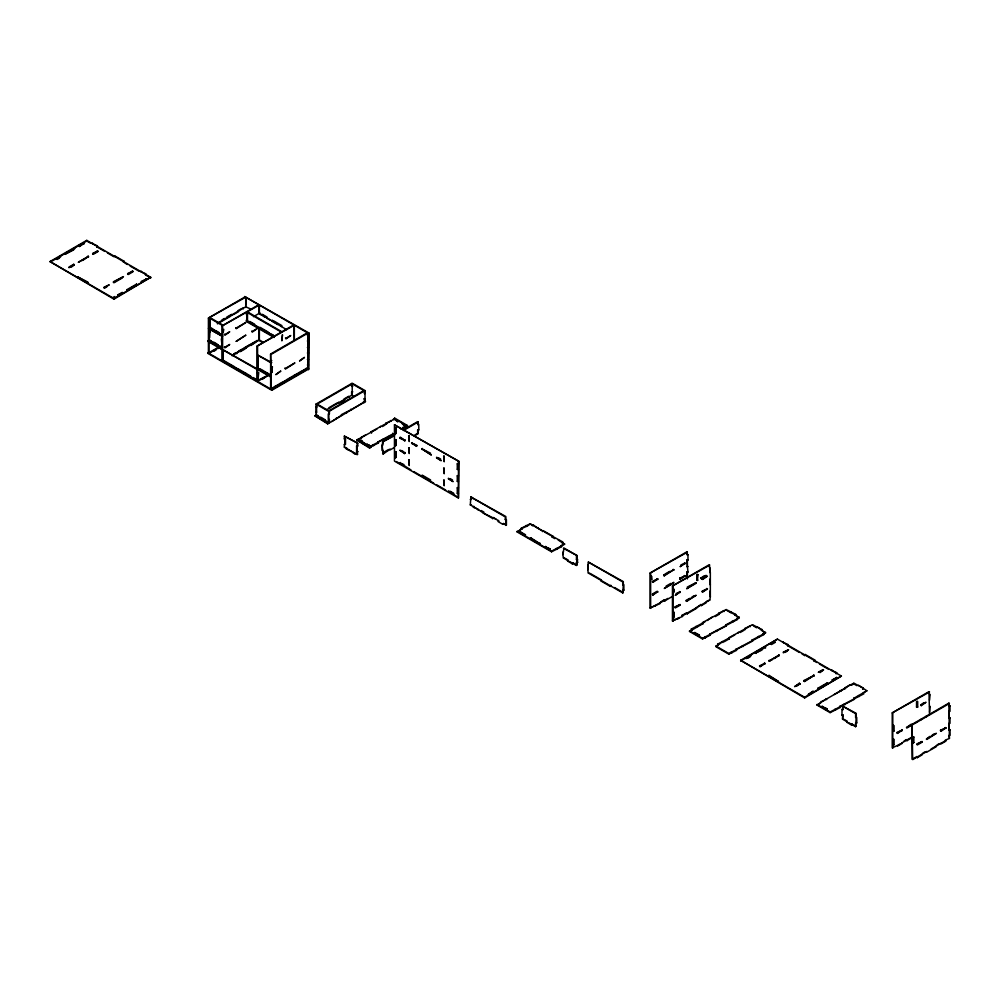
<?xml version="1.0" encoding="UTF-8"?>
<svg xmlns="http://www.w3.org/2000/svg" width="1000" height="1000" viewBox="0 0 1000 1000"><rect width="100%" height="100%" fill="white"/><g stroke="black" fill="none" stroke-linecap="round" stroke-linejoin="round"><path stroke-width="1.5" d="M50 261.575L86.75 240.362L150.725 277.288L113.975 299.175L50 261.575L113.975 298.512L150.725 277.288M90.738 243.312L86.75 241.012L51.163 261.562L51.163 260.912M74.862 248.562L64.812 254.375L73.675 249.913M79.025 246.163L84.338 243.1L79.588 246.5L79.025 245.512L79.588 246.5M57.1 259.488L59.462 258.113M92.075 243.425L97.387 245.837L96.812 246.825L97.387 245.837M73.7 264.3L74.275 265.287L73.7 264.3L68.963 267.05L69.525 267.375M88.488 256.425L78.425 262.238L88.488 256.425L82.55 260.512M92.638 253.375L97.95 250.963L92.638 254.037M68.963 267.7L74.275 264.637M70.713 267.35L73.088 265.975M93.212 254.363L97.95 251.625M124.062 261.238L123.488 262.225L124.062 261.238L114.562 255.763L114 256.75L107.387 252.925M103.938 287.238L109.25 284.825L103.938 287.9M127.613 273.562L132.938 271.15L127.613 274.225M113.4 282.425L123.462 276.625L113.4 281.775L113.975 282.762L122.275 277.962M104.5 288.225L106.875 286.85M128.188 274.55L132.938 271.812M140.662 271.488L145.988 273.9L145.412 274.887L150.725 277.95M112.688 297.775L114.85 296.525M122.3 292.362L117.55 295.1L122.875 292.688M127.025 289.637L127.587 290.625L127.025 289.637L136.512 284.163L137.088 285.138L136.512 284.163M141.237 281.425L146.55 279.025L141.237 282.087M127.025 290.3L137.088 284.488M208.412 353.038L208.412 318.075L245.162 296.85M208.412 318.075L245.738 297.188L245.738 307.488M245.738 299.925L246.312 299.6L245.738 305.4M224.412 318.475L222.05 319.85L222.613 320.175M226.788 317.113L231.537 314.375L232.1 315.363M241.612 308.55L238.05 310.613L238.612 311.6L233.412 314.6M213.263 329.175L210.15 327.375L208.988 328.05L222.625 335.238L209.575 327.713L209.575 318.062L222.625 325.6M217.4 323.188L245.738 306.825L250.463 308.9M217.4 323.85L230.912 316.038M221.912 347.512L209.1 340.125L209.675 328.725M209.1 331.85L210.238 331.85M214.3 329.775L213.725 330.763L214.3 330.438M222.037 360.9L222.037 325.938L258.788 304.725L258.788 312.938L286.65 329.675M222.037 325.938L259.363 305.05L259.363 313.925L261.725 315.3L261.725 314.637M247.488 314.637L246.35 314.637M223.2 329.712L223.762 329.375L223.2 332.45L222.625 329.375M222.488 347.85L220.775 348.837L207.963 341.438L210.238 340.125M211.425 340.8L210.85 341.788M274.125 337.488L246.325 321.45L247.488 320.112L247.488 311.9L281.9 331.763M253.425 316.688L259.925 312.938M224.975 334.538L229.725 331.8L224.975 335.2L224.4 334.212M236.238 328.038L245.725 322.562L236.238 328.7L235.662 327.713M209.1 329.05L222.488 336.125M222.488 338.913L221.35 338.913L221.912 344.725M214.35 344.462L214.913 343.475L214.35 343.8L222.037 348.237M218.35 344.8L217.787 345.788M266.475 317.375L267.05 317.05L262.3 314.312M308.55 369.062L271.788 390.288L207.812 353.35L208.412 352.35M207.812 353.35L217.9 347.562L218.475 348.55M218.475 347.887L208.988 353.363L208.988 341.362M216.1 349.913L213.725 351.287L213.725 350.625M224.975 347.2L229.725 344.462L224.975 347.863L224.4 346.875M252.237 331.463L256.988 328.725L252.237 332.113L251.675 331.138M272.387 320.138L271.812 321.112L277.75 324.538M257.6 380.75L223.2 360.887L223.2 349.925L256.85 368.7M233.725 354.012L236.35 352.5M238.975 350.975L241.6 349.462M244.225 347.95L257.35 340.375M269.438 333.45L268.875 333.113L273.45 335.1M233.888 354.062L236.25 352.7L236.812 353.688M237.438 352.013L250.463 344.487L251.025 345.475L255.775 342.075L252.838 343.125M232.087 355.75L259.363 340.012L259.375 327.638M240.375 351.625L245.125 348.888M257.013 346.138L293.762 324.913L294.337 339.988L294.337 325.238L257.013 346.138L257.013 381.1L261.75 378.35L262.325 379.338L267.062 375.938L262.938 377.675M286.025 338.25L290.775 335.513L286.025 338.913L285.462 337.925M236.225 367.75L235.65 368.738L236.225 368.413M258.175 368.425L257.575 368.762L270.625 376.3L271.225 375.962L258.175 368.425L258.175 355.375L271.788 362.587M271.2 388.625L270.625 388.963L270.625 354L307.387 332.775M271.2 354.325L307.95 333.1L307.95 368.062L271.2 389.288L270.625 354M308.55 333.45L309.113 333.113L308.55 369.75L308.55 333.45L244.575 296.512L309.113 333.113M308.525 335.513L307.387 335.513M245.712 373.225L245.138 374.212M269.425 361.925L271.788 360.562M308.525 341L307.387 341M258.175 372.863L258.738 372.537L258.175 378.338L257.6 372.537M262.887 370.487L262.325 371.475M308.525 347.512L307.387 347.512M267.638 373.225L267.062 374.212M267.062 375.938L257.575 381.425L257.575 346.463M308.525 353L307.387 353M285.413 368.425L294.9 362.938L285.413 369.075L284.837 368.088M308.525 359.513L307.387 359.513M308.525 365L307.387 365M270.512 388.888L272.362 389.3M272.238 388.025L283.663 381.438M286.025 380.062L297.875 373.225M302.613 370.487L299.05 372.55L299.625 373.537M305 369.113L307.387 367.738L308.55 368.413L271.788 389.625L207.812 352.7M316.588 403.762L329.4 411.163L329.4 413.963L328.263 413.963L328.263 419.438L329.4 419.438L329.4 422.887L316.025 415.163L316.025 404.1L352.212 383.2L365.025 390.6L365.025 401.675M317.162 404.1L352.212 383.862L352.212 395.588M316.588 406.562L316.025 406.887L317.162 406.887M352.775 386.325L351.637 386.325L351.637 383.537L364.45 390.925L364.45 393.725L365.025 393.4L364.45 393.062M316.588 412.038L316.025 412.375L316.588 412.7L316.588 407.225M352.775 391.812L351.637 391.812L351.637 394.6L353.387 396.275M363.312 402L365.588 401.337L327.7 423.875L314.887 415.825L316.588 414.837L318.35 415.85L317.775 416.838L320.15 418.212L320.725 417.225L325.275 419.85L324.7 420.838M337.388 402.825L329.087 407.625L329.65 408.612M326.962 409.5L352.212 394.938M340.487 402.35L344.513 400.025M328.837 410.838L363.875 390.6M316.025 404.1L328.837 411.5L365.025 390.6M321.838 419.175L321.262 419.513L323.025 419.862L322.45 419.538M363.875 398.875L365.025 398.875L364.45 398.55M314.887 415.825L327.7 423.225L329.4 422.238L327.65 421.225L327.075 422.212M341.325 414.688L351.388 409.538L351.388 410.2L350.812 409.212M352.163 409.1L363.312 402.663M344.35 436.125L357.738 443.2L357.738 445.988L356.6 445.988L356.6 451.475L357.738 451.475L357.163 454.588L344.35 447.2L344.35 444.4L345.487 444.4L345.487 438.925L344.35 438.925L344.35 436.125L357.738 443.2M344.35 438.925L345.487 438.925M344.35 447.2L346.675 447.875L346.112 448.212M371.312 447.088L370.737 446.1L371.312 447.088L369.6 448.075L356.788 440.012L376.925 429.05M360.863 437.663L361.438 438.65L360.863 437.663L365.613 434.925M370.988 431.812L371.562 432.8L370.988 431.812L391.175 420.825L385.85 423.237L386.425 424.225L385.85 423.237M393.537 419.45L394.675 418.137L407.5 425.538L401.037 429.263M356.788 440.675L358.5 439.025M391.175 420.825L394.675 418.8L407.5 426.188M382.388 426.55L385.075 425M359.675 440.375L362.625 441.413L359.675 440.375L359.675 441.025L360.25 440.05M346.112 448.862L353.038 452.212M397.675 421.175L398.237 421.512L395.3 419.812L397.675 421.838M356.6 445.988L357.738 445.988M394.462 424.812L459.012 461.413L458.438 498.05L394.462 461.112L394.462 424.812L459.012 461.413M363.738 442.713L363.175 443.05L364.925 444.062L364.925 443.4L363.738 442.713L363.762 444.05M363.738 443.375L363.175 443.7L364.925 444.062M366.613 444.375L369.55 445.412L366.613 444.375L366.613 445.025L367.175 444.05M395.062 427.887L396.2 427.887L395.625 433.7L395.062 427.887L396.2 427.887M356.6 451.475L357.738 451.475M404.6 425.175L405.175 425.513L402.225 423.812L404.6 425.838M353.038 452.863L355.412 454.237L355.975 453.25L357.738 454.263M370.737 446.1L393.288 434.387L392.725 433.413L393.288 434.387M377.863 441.987L378.425 442.975L377.863 441.987L393.288 433.738M402.837 427.562L403.413 428.55L402.837 427.562L407.5 425.538M356.788 440.012L369.6 447.413L378.425 442.975M395.062 433.375L396.2 433.375M382.038 445L383.175 453.938L383.175 450.487L382.038 450.487L382.6 441.875L394.738 434.875M404.175 429.425L417.65 421.65L418.225 424.775L417.65 421.65M382.6 441.875L393.95 435.988M403.387 430.538L418.225 421.975M417.65 424.438L418.787 424.438L418.787 429.925L417.65 429.925L417.65 433.375L414.712 435.075M382.6 445.337L383.175 442.212M395.062 439.888L396.2 439.888L395.625 445.7L395.062 439.888L396.2 439.888M399.787 438.175L400.35 437.2L405.1 440.588L399.787 438.175L399.787 437.525L405.1 440.588M417.65 429.925L418.787 429.925M395.062 445.375L396.2 445.375M384.975 451.575L388.537 449.525M405.1 439.938L404.525 440.925M382.6 453.612L384.975 452.238M383.175 453.938L390.288 449.162L389.725 449.5M390.288 449.825L394.325 447.5M415.275 435.4L418.225 433.7L418.225 430.25M395.062 451.9L396.2 451.9L395.625 457.7L395.062 451.9L396.2 451.9M416.362 445.675L416.362 446.337L411.625 442.938L416.938 445.35M411.625 443.587L412.188 442.6M395.062 457.375L396.2 457.375M404.525 453.575L405.1 452.587L404.525 453.575L399.787 450.188L405.1 453.25M421.712 448.762L431.2 454.9L421.712 448.762L430.588 453.225M421.712 449.412L422.275 448.425M411.025 470.012L399.787 462.837L403.913 464.562M399.787 463.5L400.35 462.512M436.538 457.975L441.287 460.712L436.538 457.312L437.113 457.65M422.275 475.825L421.712 475.5L431.2 481.637M457.275 463.812L458.413 463.812L457.275 463.812L457.275 469.288L458.413 469.288L457.275 469.288M448.375 478.237L453.125 481.637L448.375 478.9M457.275 475.812L458.413 475.812L457.275 475.812L457.275 481.287L458.413 481.287L457.275 481.287M448.375 490.9L453.688 493.963L448.35 491.562M457.275 487.812L458.413 487.812L457.275 487.812L457.275 493.3L458.413 493.3L457.275 493.3M470.875 497.013L505.85 516.538L505.85 519.288L505.275 519.612L505.275 516.875L470.875 497.013L470.3 504.9L478.562 509.663M470.3 499.412L471.438 499.412L471.438 496.675M470.3 504.9L471.438 504.9L470.875 505.225M473.25 507.25L477.375 508.975M477.987 510L477.987 509.338L483.325 513.075L498.725 520.65M493.387 517.575L492.825 518.55L493.387 517.575L496.062 519.113M498.162 520.975L498.725 521.312M505.275 519.612L506.413 519.612L506.413 525.087L502.912 523.725M521.3 528.225L521.862 529.212L521.3 528.225L530.175 523.763L543.2 531.287L537.288 527.875L537.863 527.537M561.587 546.663L561.013 545.675L561.587 546.663L551.55 551.8L517.15 531.938L521.862 528.562M522.487 528.2L528.987 525.1M517.15 531.938L520.688 529.9M520.675 531.987L520.112 532.962L520.675 531.987L525.425 534.725L524.85 535.712L525.425 534.725M530.763 537.8L530.2 538.138L540.25 543.938L530.763 537.8L530.2 538.787M540.25 543.288L539.688 544.275L540.25 543.938M552.125 537.087L552.688 536.1L552.125 537.087L554.788 538.638M545.025 546.7L550.337 549.1L545.025 546.7L545.025 547.35L545.6 546.362M562.2 542.263L562.775 542.587M517.15 531.287L551.55 551.15L564.575 544.288L558.025 539.85M561.013 545.675L564.575 543.625M563.413 551.475L562.85 554.55L563.987 548.025L577.038 555.562L577.6 562.413L576.462 562.413L576.462 565.538L569.325 561.413M562.85 554.55L563.413 558L563.987 557.663M567.562 560.4L568.138 560.725L563.413 558M563.413 548.35L577.038 555.562M576.462 555.887L576.462 559.663L577.038 559.338M576.462 559.663L577.6 559.663M572.888 562.8L572.312 563.787L572.888 562.8L577.038 565.2L577.038 560M576.462 562.413L577.6 562.413M588.325 562.075L623.3 581.613L623.3 584.35L622.737 584.688L622.737 581.938L588.325 562.075L587.762 569.975L588.325 564.163M587.762 569.975L588.325 573.038L588.9 572.712M600.788 580.237L601.362 580.562L588.325 573.038M610.275 586.375L610.85 585.388L610.275 586.375L600.788 580.887M622.737 584.688L623.875 584.688L623.875 590.163L622.737 590.163L622.737 592.9L601.362 580.562M659.562 603.2L660.138 602.875L650.075 608.025L650.075 573.062L686.825 551.85L687.4 554.913L687.962 554.587L687.962 560.062L686.825 560.062L687.962 572.062L686.825 572.062L686.825 577.288M650.075 573.062L687.4 552.175M622.737 590.163L623.875 590.163M686.825 551.85L686.825 554.587L687.962 554.587M622.737 592.9L623.3 585.013M651.8 579.25L650.662 579.25L651.8 579.25L651.8 576.5L650.662 576.5M686.825 560.062L687.962 560.062M657.763 578.925L652.45 581.337L653.012 582.325L652.45 582L657.763 578.925L653.012 582.325M664.887 574.15L669.638 571.413M680.9 564.913L685.025 563.188L680.275 566.587L685.025 563.188M663.7 575.5L673.763 569.688L664.275 575.825L663.7 574.837L664.275 575.825M686.825 566.587L687.962 566.587M686.825 572.062L687.962 572.062M666.075 586.125L670.825 583.387M679.712 578.263L685.025 575.85L680.275 579.25L679.712 578.263L680.275 579.25M679.712 578.913L685.025 575.85M653.012 594.987L657.763 591.587L652.45 594.663L653.012 594.987L652.45 594L657.188 591.263L657.763 592.25M673.763 583L664.275 588.488L673.763 582.35L673.2 582.675M679.562 617.5L672.45 620.95L672.45 585.988L709.2 564.763L710.337 572.987L709.775 567.175M672.45 585.988L709.775 565.087M696.775 574.688L697.913 574.688L697.337 580.487L696.775 574.688L697.913 574.688M696.775 580.163L697.913 580.163M702.087 577.1L704.463 575.725M700.9 578.438L706.213 575.363L701.462 578.763L700.9 577.775L701.462 578.763M710.337 572.987L710.337 584.987L709.775 579.175M650.075 608.025L660.138 603.538M660.738 601.862L664.287 599.825L664.85 600.812L664.287 599.825M660.138 602.875L667.85 598.425M676.012 593.575L680.138 591.85L675.387 595.25L680.138 591.85M687.262 587.075L696.137 582.612L686.65 588.75L696.137 583.263M702.087 578.513L705.638 576.462M702.087 579.175L707.4 576.112L702.65 579.5L702.65 578.85M664.85 600.812L671.975 596.7M710.337 584.987L710.337 596.987L709.775 591.175M674.825 606.912L680.138 604.513L674.825 607.575M686.075 600.413L689.638 598.362M692.013 596.987L694.388 595.625M702.087 591.175L707.4 588.763L702.65 592.163L702.65 591.5M686.075 601.075L696.137 595.262L686.65 601.4L686.65 600.75M702.087 591.838L707.4 588.763M675.387 607.9L680.138 605.163M710.337 596.987L709.775 600.05L705.625 602.45L706.188 602.125M672.45 620.95L682.513 616.45L681.938 615.462L682.513 616.45M681.938 615.462L686.663 612.737L687.225 613.725L686.663 612.737M700.875 604.538L701.438 605.525L700.875 604.538L696.15 607.913L705.625 602.45M706.812 601.1L709.775 600.05M682.513 615.8L696.15 607.913M687.225 613.725L696.725 608.25M701.438 605.525L706.188 602.775M691.287 629.087L691.862 630.075L691.287 629.087L704.925 621.875M702.55 622.587L703.112 623.575L702.55 622.587L722.113 611.95M718.55 613.337L719.125 614.325L718.55 613.337L726.237 609.562L735.713 614.375L735.138 615.363L735.713 614.375M710.225 635.2L709.65 634.212L710.225 635.2L702.537 638.975L689.488 631.438L703.112 623.575M707.288 620.5L712.038 617.1M689.488 631.438L691.862 630.075M715.212 616.587L719.125 614.325M694.8 632.513L694.225 632.837L699.55 635.25L694.8 632.513L694.225 633.5M727.275 610.825L734.525 614.338M689.488 630.788L702.537 638.312L726.225 625.95L725.662 624.963L726.225 625.95M709.65 634.212L737.487 619.45L736.912 618.462L737.487 619.45M725.662 624.963L739.287 617.75L735.138 614.7M736.912 618.462L739.287 617.1M717.55 644.25L718.125 645.238L717.55 644.25L734.75 634.987M728.812 637.75L729.388 638.737L728.812 637.75L748.375 627.112M744.825 628.513L745.387 629.5L744.825 628.513L752.513 624.725L761.975 629.538L761.4 630.525M736.488 650.362L735.925 649.375L736.488 650.362L728.8 654.137L715.75 646.6L721.112 642.85M724.175 641.75L729.388 638.737M740.175 632.5L744.087 630.25M761.975 629.538L761.4 629.862L765.562 632.925L751.925 640.138L752.5 641.125L751.925 640.138M715.75 645.95L728.8 653.487L752.5 641.125M735.925 649.375L763.75 634.612L763.188 633.638L763.75 634.612M763.188 633.638L765.562 632.263M740.662 660.337L777.425 639.113L841.4 676.05L804.638 697.925L740.662 660.337L804.638 697.262L841.4 676.05M740.662 660.987L777.425 639.113M751.325 655.525L746 658.587L746.575 658.263M747.763 658.238L750.138 656.862M765.537 647.975L764.963 646.988L765.537 647.312L755.475 653.125L761.975 650.025M771.438 644.562L775 642.513M782.738 642.175L788.05 644.587L787.487 645.575L788.05 644.587M759.625 665.8L764.938 663.388L760.2 666.787L759.625 665.8L759.625 666.462L764.938 663.388M772.038 659.95L769.087 660.987L779.15 655.188L774.412 658.575M769.087 660.987L779.15 655.188M783.312 652.788L788.625 649.712L783.312 652.125L783.875 652.45M785.062 652.425L787.438 651.062M805.238 654.513L804.663 655.5L805.238 654.513L814.725 659.987L814.15 660.975L814.725 659.987M799.912 683.575L794.6 686.65L799.35 683.25L799.912 684.237L799.35 683.25M804.075 680.525L814.125 675.375L804.638 681.513L804.075 680.525L804.638 681.513M823.025 669.575L818.288 672.325L823.6 669.912L820.037 672.625M804.075 681.188L814.125 675.375M796.363 686.287L798.725 684.925M831.338 670.238L836.65 672.65L836.075 673.637L836.65 672.65M812.962 691.112L808.225 694.513L813.538 691.45M817.688 688.388L818.263 689.375L817.688 688.388L827.175 682.913L827.75 683.9L827.175 682.913M817.688 689.05L827.75 683.238M821.25 702.038L845.5 688.037L834.275 694.513M845.5 688.688L844.925 687.7L853.825 683.225L863.3 688.037L862.725 689.025L863.3 688.037M840.188 707.487L839.613 706.5L840.188 707.487L830.125 712.638L817.075 705.1L821.812 701.7L821.25 701.375M822.438 701.35L824.812 699.975M846.112 687.675L849.675 684.963M817.075 705.1L820.638 703.05M851.438 685.263L853.825 683.888L856.938 685.675M821.812 706.5L827.138 708.913L821.812 706.5L821.812 707.163L822.387 706.175M817.075 704.45L830.125 711.975L854.4 699.275L853.825 698.3L854.4 699.275M839.613 706.5L863.863 693.812L863.3 692.825L866.875 690.763L853.825 698.3M842.562 706.112L856.175 713.325L856.175 717.1L855.612 717.438L855.612 713.65L842.562 706.112L842.562 709.9L843.125 705.788M842.562 715.375L842.562 719.163L843.125 715.05L841.988 715.05L841.988 709.562L843.125 709.562M841.988 715.05L843.125 715.05M846.712 721.55L847.275 721.888L842.562 719.163M855.612 717.438L856.75 717.438L856.75 722.913L855.612 722.913L855.612 726.688L848.462 722.575M851.45 724.95L852.025 723.962L851.45 724.95L846.712 722.212M855.612 722.913L856.75 722.913M855.612 726.688L856.175 717.763M897.537 745.425L892.225 747.837L892.225 712.875L928.975 691.65L929.55 714.812M892.225 712.875L929.55 691.975M929.55 694.712L930.113 694.388L929.55 700.2M916.538 707.05L917.688 707.05L917.688 701.562L916.538 701.562L916.538 707.05L917.688 707.05M921.862 703.975L924.225 702.613M920.675 705.325L925.987 702.25L921.237 705.65L920.675 704.663L921.237 705.65M929.55 706.725L930.113 706.388L929.55 712.2M893.95 731.05L892.812 731.05L893.95 731.05L893.95 725.575L892.812 725.575M896.963 732.438L902.288 730.025L897.537 733.425L897.537 732.763M911.175 724.225L906.438 727.625L948.863 703.125L949.425 738.425L945.275 740.163M896.963 733.088L902.288 730.025M907 727.95L949.425 703.462M948.863 703.125L948.863 705.875L950 705.875L950 711.35L948.863 711.35L948.863 717.875L950 717.875L950 723.35L948.863 723.35L948.863 729.875L950 729.875L950 735.35L948.863 735.35L949.425 738.425M950 705.875L948.863 705.875M893.388 739.6L893.95 739.275L893.95 744.75L892.812 744.75L893.95 744.75M904.075 740.987L906.438 739.625L907 740.612L906.438 739.625M898.15 745.062L900.525 743.7M902.288 742.675L901.712 743.012L911.175 737.537M913.838 737.05L912.7 737.05L913.838 737.05L913.838 742.525L912.7 742.525L913.838 742.525M897.537 746.075L902.288 743.337M907 740.612L912.938 737.188M948.863 717.875L950 717.875M916.85 743.913L922.163 741.5L916.85 744.575M929.875 736.388L926.325 739.1L936.375 733.3L926.888 739.438M932.25 735.025L934.625 733.65M940.537 730.238L945.85 727.825L941.1 731.225L940.537 730.238L941.1 731.225M940.537 730.9L945.85 727.825M917.425 744.9L922.163 742.163M948.863 729.875L950 729.875M926.325 751.762L926.888 751.438L912.675 759.638L912.1 724.35L912.1 759.312L916.85 756.575L917.425 757.562L916.85 756.575M922.775 753.15L925.138 751.787M936.988 744.95L939.35 743.587M931.062 749.025L941.1 743.225L940.537 743.562M941.712 742.875L945.85 740.487M917.425 757.562L922.163 754.812M926.888 752.087L936.375 746.612M941.1 743.888L945.85 741.15M273.575 320.812L281.875 325.613L281.3 326.6M262.913 315.975L265.287 317.35M266.475 318.038L270.475 320.35M242.8 307.875L243.363 308.863M685.025 563.85L684.45 562.863M281.325 332.088L246.925 312.225L246.925 320.45M259.95 327.312L268.25 332.1M246.35 320.112L274.212 336.2M246.325 320.788L274.125 336.838M673.763 569.688L673.2 569.362L673.763 570.35M685.025 576.5L684.45 575.513M707.4 589.425L706.825 588.438M945.85 728.487L945.275 727.5M258.675 339.613L263.1 342.163M760.788 629.513L757.225 626.8M866.875 690.763L858.55 685.288M96.812 246.825L104.75 251.4M124.812 262.987L127.45 264.513M130.1 266.038L139.35 271.375M258.6 340.225L262.562 342.525M736.175 615.962L739.287 617.75M753.55 625.988L756.663 627.788L756.663 627.125M762.438 631.125L765.562 632.925M787.487 645.575L799.375 652.45M802.025 653.975L804.663 655.5M814.15 660.975L816.8 662.5M819.438 664.025L828.688 669.375M393.537 418.8L394.113 419.787M84.338 243.1L83.763 242.775L84.338 243.762M303.8 369.812L304.375 370.788L303.8 370.462M146.55 279.675L145.988 278.688M223.2 325.262L210.15 317.738L210.15 327.375M657.763 579.587L657.188 578.6M680.138 592.5L679.562 591.525M769.688 644.262L775 641.85L774.438 642.175M344.513 399.375L343.95 399.038L348.7 396.3L349.263 397.287M438.3 457.675L440.662 459.05M245.738 347.212L246.312 348.2M294.337 375.275L294.9 376.262M411.625 442.938L416.938 446M936.375 745.95L935.812 746.287M88.488 257.087L87.912 256.1M215.487 330.462L219.037 332.512L218.475 333.5M779.15 655.837L778.587 654.85M814.125 676.038L813.562 675.05M258.175 355.375L271.225 362.912M338.575 402.15L339.15 403.125M210.238 329.05L216.725 332.8M219.325 334.288L221.912 335.788M208.412 328.375L222.6 336.575M902.288 730.675L901.712 729.688M284.837 380.75L285.413 381.737L284.837 381.413M755.475 652.475L756.038 653.45M769.087 660.337L769.663 661.325M209.1 337.325L209.675 337.65L209.675 332.175M543.2 530.625L552.688 536.1M562.775 541.925L544.388 531.962M536.675 527.513L533.112 524.8M562.2 542.913L564.575 544.288M213.8 342.175L217.213 344.15M259.775 368.688L270.75 375.025M401.538 450.538L403.913 451.912M450.138 478.6L452.512 479.963M209.1 340.775L213.225 343.162L213.225 342.5M207.963 340.775L222.037 348.9M257.575 369.425L270.625 376.962M223.2 349.925L257.6 369.787M60.087 256.438L60.65 256.775L55.338 259.188M280.125 383.475L280.688 384.462M922.163 754.163L921.6 754.488M764.938 664.05L764.375 663.062M335.95 418.45L336.525 418.125M275.375 386.213L275.938 387.2M234.975 367.038L223.762 360.562L222.6 361.225L222.6 326.262M237.413 368.438L250.7 376.112M253.188 377.55L255.675 378.988M422.275 475.175L430.588 479.963M450.138 491.25L453.688 493.312L453.125 494.3M87.9 282.775L77.838 276.962L87.9 282.113L87.325 283.1M113.263 297.45L114.537 298.188M399.787 462.837L404.525 466.238M520.112 532.312L525.425 535.375M565.025 558.263L568.138 560.062M844.163 719.425L847.275 721.225M853.062 724.562L856.175 726.363M396.375 461.55L399.038 463.088M413.7 471.562L433.688 483.1M436.35 484.637L445.688 490.025M453.675 494.637L457.675 496.95M481.225 510.55L483.9 512.087M503.475 523.387L506.413 525.087M590.15 573.425L601.362 579.9M614.587 587.537L623.3 592.575M323.025 419.862L321.262 418.85L321.838 418.525L321.863 419.85M567.562 561.05L572.312 563.787M483.325 513.075L492.825 518.55M498.162 521.638L502.912 524.375M344.35 444.4L344.925 444.725L344.925 439.25M925.962 716.35L925.962 717.013M921.213 719.087L921.213 719.75M917.113 701.237L917.113 707.375M916.5 721.812L916.5 722.475M913.263 736.725L913.263 742.862M893.388 725.238L893.388 731.375M893.388 738.938L893.388 745.075M892.788 713.2L892.788 748.162M859.125 695.9L859.125 696.55M858.55 695.562L858.55 696.225M853.825 683.225L853.825 683.888M844.912 704.1L844.912 704.762M844.338 703.775L844.338 704.438M840.775 690.763L840.775 691.413M840.212 690.425L840.212 691.087M835.438 709.575L835.438 710.225M834.875 709.237L834.875 709.9M831.9 669.912L831.9 670.562M830.125 711.975L830.125 712.638M826.562 698.962L826.562 699.625L826 698.637M823 685.975L823 686.637M804.638 697.262L804.638 697.925M783.312 641.85L783.312 642.513M759.013 636.7L759.013 637.362M758.438 636.375L758.438 637.025M752.513 624.725L752.513 625.388M750.138 626.1L750.138 626.75M749.562 625.763L749.562 626.425M743 645.938L743 646.6M742.438 645.612L742.438 646.275M741.825 659.663L741.825 660.325M741.263 659.987L741.263 660.65M738.3 632.275L738.3 632.925M732.738 621.538L732.738 622.188M732.175 621.213L732.175 621.862M731.75 652.438L731.75 653.1M731.175 652.113L731.175 652.775M730.962 611.625L730.962 612.288M730.387 611.962L730.387 612.612M728.8 653.487L728.8 654.137M726.237 609.562L726.237 610.225M723.863 610.938L723.863 611.587L723.3 610.6M722.875 641.838L722.875 642.5L722.3 641.513M716.737 630.775L716.737 631.438M716.162 630.45L716.162 631.1M705.475 637.275L705.475 637.938M704.912 636.95L704.912 637.6M702.537 638.312L702.537 638.975M697.337 574.35L697.337 580.487M696.6 626.675L696.6 627.325M696.6 634.212L696.6 634.862M696.038 626.35L696.038 627M687.4 560.4L687.4 566.912M687.4 572.4L687.4 578.913M677.763 618.538L677.763 619.188M673.012 586.312L673.012 621.275M655.387 605.612L655.387 606.275M651.237 576.175L651.237 579.575M650.638 573.4L650.638 608.362M556.838 548.75L556.838 549.412M556.275 548.425L556.275 549.075M551.55 551.15L551.55 551.8M542.625 530.95L542.625 531.613M532.537 525.138L532.537 525.788L530.175 523.763M526.613 525.812L526.613 526.475M526.038 525.487L526.038 526.15M505.85 519.938L505.85 525.425M473.812 506.262L473.812 506.925M458.438 461.737L458.438 498.05M457.85 463.488L457.85 469.625M457.85 475.487L457.85 481.625M457.85 487.488L457.85 493.625M406.35 426.188L406.35 426.85M405.788 425.863L405.788 426.525M405.213 426.188L405.213 426.85M395.625 427.562L395.625 433.7M395.625 439.562L395.625 445.7M395.625 451.562L395.625 457.7M394.675 418.137L394.675 418.8M390.6 420.5L390.6 421.15M388.55 436.475L388.55 437.137M383.8 439.212L383.8 439.875M383.237 438.888L383.237 439.55M380.475 426.337L380.475 427M373.675 445.062L373.675 445.712M373.113 444.725L373.113 445.387M369.6 447.413L369.6 448.075M364.45 399.2L364.45 402.663M364.338 443.062L364.35 444.387M357.163 443.525L357.163 451.138M357.163 451.8L357.163 454.588M355.412 453.575L355.412 454.237M348.488 449.575L348.488 450.238M346.637 412.287L346.637 412.938M341.9 415.025L331.775 421.525M328.837 411.5L328.837 423.225M327.7 423.225L327.7 423.875M322.425 418.862L322.45 420.188M290.163 378.338L290.163 379M271.788 389.625L271.788 390.288M258.788 328.938L258.788 339.675M254.037 325.213L254.613 324.225L249.862 321.488L249.3 322.475M249.887 309.225L249.887 309.887M221.912 336.45L221.912 348.175M220.775 348.837L222.488 347.188L220.725 346.175L220.162 347.163M216.1 331.475L216.1 332.137M215.512 343.812L215.512 344.475M214.938 344.15L214.938 344.8M208.988 318.4L208.988 340.712M141.237 271.15L141.237 271.812M132.363 270.825L132.363 271.488M132.338 287.225L132.338 287.887M114.562 255.763L114.562 256.413M113.975 298.512L113.975 299.175M97.387 250.637L97.387 251.287M92.638 243.1L92.638 243.762M86.75 240.362L86.75 241.012M245.725 335.225L236.238 341.362L245.725 335.225M282.462 334.825L281.9 340.637L282.462 334.825M272.362 366.7L271.788 372.5L272.362 366.7M280.688 371.15L275.938 374.55L280.688 371.15M304.375 357.475L299.625 360.875L304.375 357.475M674.175 589.425L673.612 592.487L674.175 589.425M674.175 612.388L673.612 618.188L674.175 612.388M769.075 675.387L768.5 675.713L778.562 681.525L769.075 675.387M836.65 677.438L831.9 680.188L837.212 677.775L836.65 677.438M361.512 403.7L360.938 404.025L361.512 403.7M409.25 436.087L408.675 435.75L409.25 441.562L409.25 436.087M444.225 456.275L443.663 455.95L444.225 461.763L444.225 456.275M409.25 448.088L408.675 447.762L409.25 453.562L409.25 448.088M444.225 468.275L443.663 467.95L444.225 473.762L444.225 468.275M409.25 460.087L408.675 459.762L409.25 465.562L409.25 460.087M444.225 480.275L443.663 479.95L444.225 485.763L444.225 480.275"/></g></svg>
